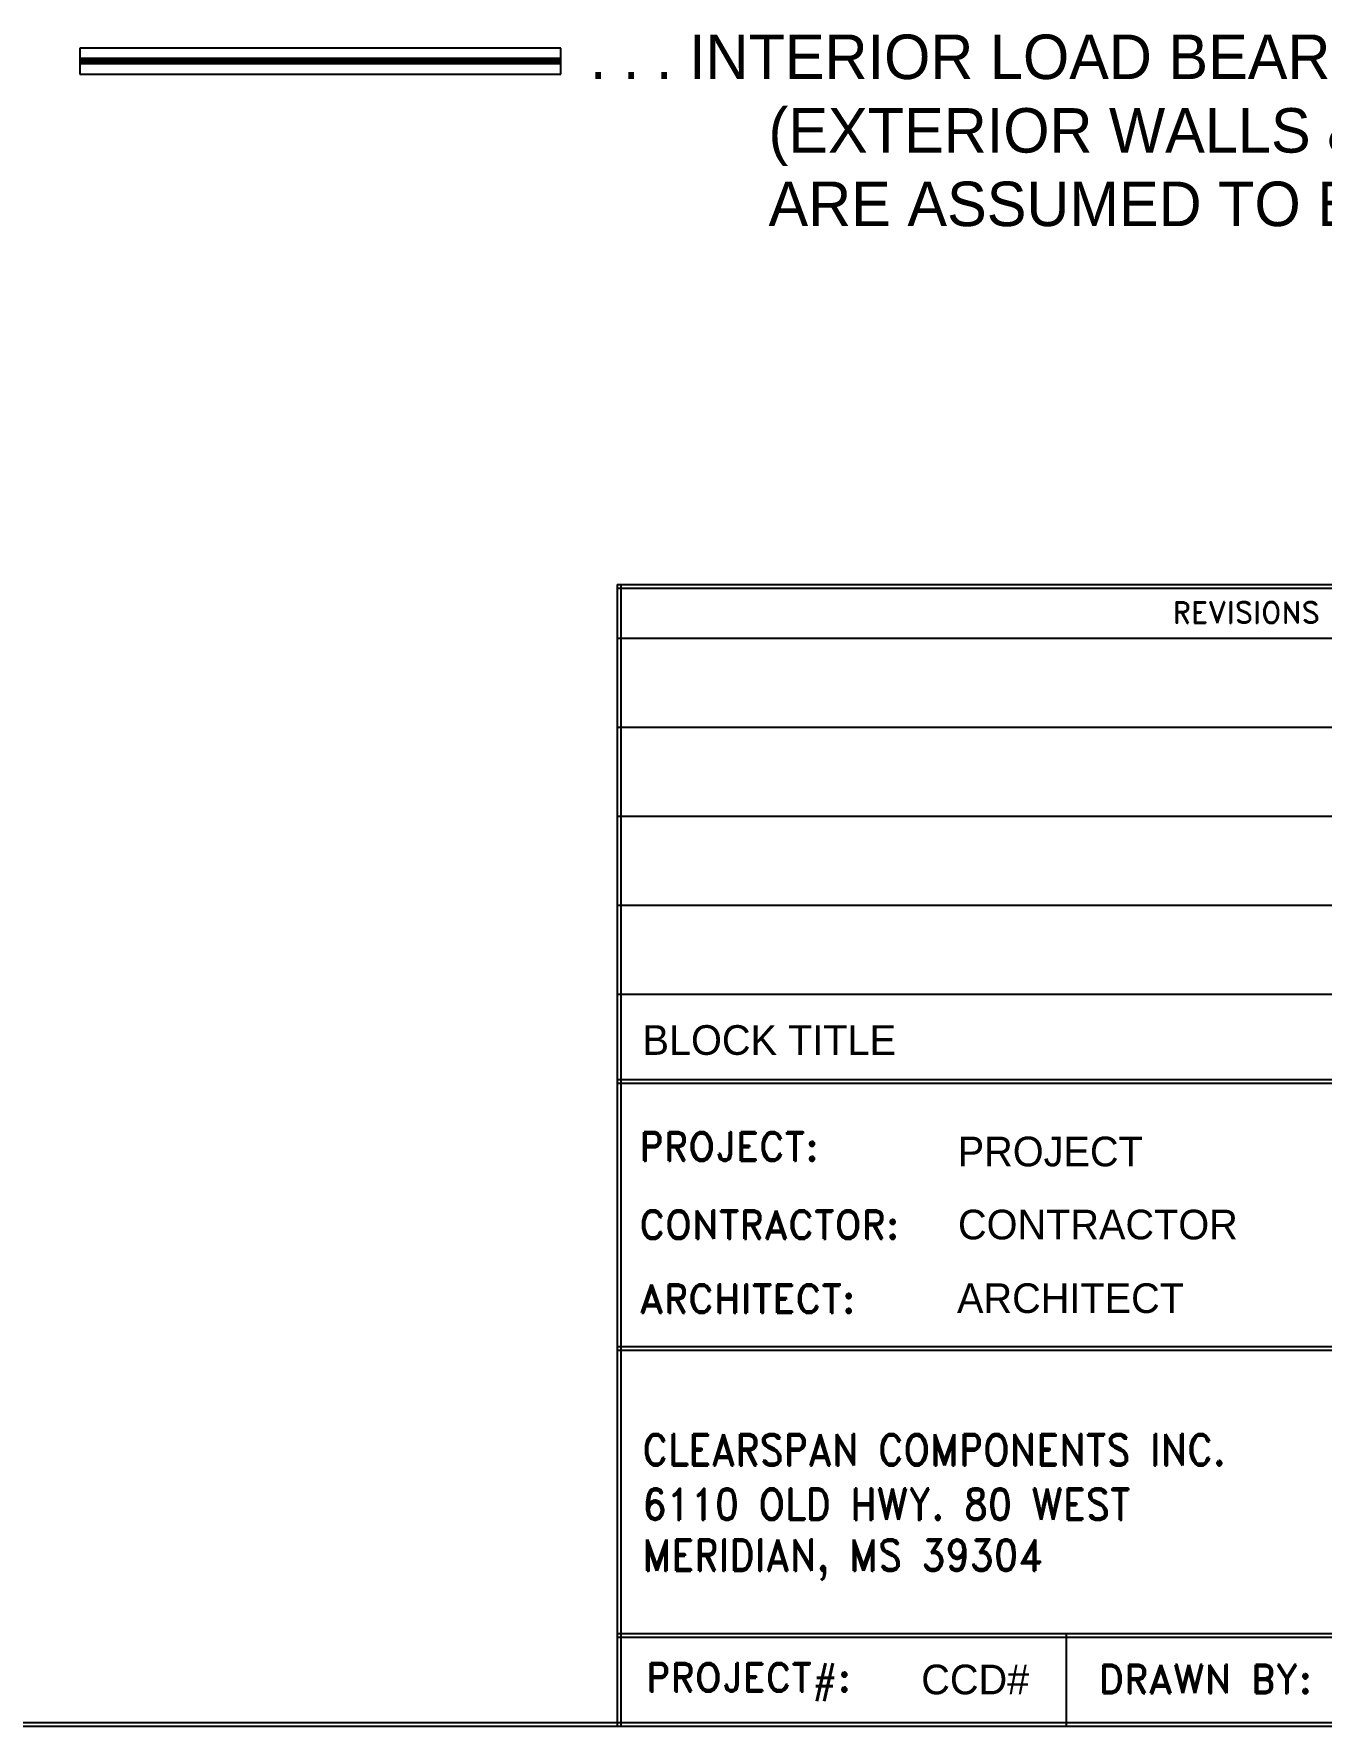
# Paper-space layout 'Wall' of a CAD drawing. Header units: inches. Extents: x 30 to 2203, y 4 to 1132.
# Drawn here: x 1366.4 to 1540, y 4 to 232.1 of the extents above; entities that cross this region are included whole.
import ezdxf
from ezdxf.enums import TextEntityAlignment as Align

# ---------------------------------------------------------------- set-up
doc = ezdxf.new("R2010")
doc.units = ezdxf.units.IN
doc.header["$LTSCALE"] = 25
doc.header["$MEASUREMENT"] = 0
doc.linetypes.add('CENTER', pattern=[2, 1.25, -0.25, 0.25, -0.25])
doc.styles.add('HALF', font='ROMAND', dxfattribs={"height": 0.06})
doc.styles.add('ROMAND', font='ROMAND', dxfattribs={"height": 0.08})

# ---------------------------------------------------------------- blocks, each defined once
blk = doc.blocks.new('LayoutBorder')
for p, q in [((1415.5, 153.94), (1415.5, 0)), ((1415.5, 153.94), (1655.5, 153.94)), ((1415.5, 153.44), (1655.5, 153.44)), ((1416, 153.94), (1416, 0)), ((1415.5, 146.7), (1655.5, 146.7)), ((1415.5, 134.7), (1655.5, 134.7)), ((1415.5, 122.7), (1655.5, 122.7)), ((1415.5, 110.7), (1655.5, 110.7)), ((1415.5, 98.7), (1655.5, 98.7)), ((1415.5, 87.2), (1655.5, 87.2)), ((1415.5, 86.7), (1655.5, 86.7)), ((1415.5, 51.2), (1655.5, 51.2)), ((1415.5, 50.7), (1655.5, 50.7)), ((1415.5, 12.5), (1655.5, 12.5)), ((1415.5, 12), (1655.5, 12)), ((1476.09, 0), (1476.09, 12.5)), ((0, 0.5), (1656, 0.5)), ((0, 0), (1656, 0))]:
    blk.add_line(p, q)
at = {"style": 'HALF'}
blk.add_text('REVISIONS', height=2.88, dxfattribs=at).set_placement((1500.32, 148.72), align=Align.CENTER)
at = {"style": 'ROMAND'}
for s, p in [('PROJECT:', (1418.5, 76.23)), ('CONTRACTOR:', (1418.5, 65.7)), ('ARCHITECT:', (1418.5, 55.71)), ('PROJECT#:', (1419.4, 4.66)), ('DRAWN BY:', (1480.41, 4.43))]:
    blk.add_text(s, height=3.84, dxfattribs=at).set_placement(p)
at = {"style": 'ROMAND', "width": 0.9}
for s, p in [('CLEARSPAN COMPONENTS INC.', (1418.91, 35.16)), ('6110 OLD HWY. 80 WEST', (1418.91, 27.8)), ('MERIDIAN, MS 39304  ', (1418.91, 20.96))]:
    blk.add_text(s, height=4.224, dxfattribs=at).set_placement(p)
for tag, p, height in [('BTITLE', (1418.93, 90.51), 4), ('PROJECTNAME', (1461.42, 75.48), 4), ('CONTRACTOR', (1461.47, 65.64), 4), ('ARCHITECT', (1461.34, 55.71), 4), ('PAGETITLE', (215.06, 27.12), 24), ('SCALE', (215.31, 11), 4)]:
    blk.add_attdef(tag, p, '', height=height)
for tag, p in [('PROJECTNUMBER', (1463.8, 4.29)), ('DRAFTER', (1527.56, 4.32)), ('DATE', (1583.39, 4.26)), ('PAGE', (1642.51, 4.31))]:
    blk.add_attdef(tag, text='', height=4).set_placement(p, align=Align.CENTER)
blk = doc.blocks.new('WallLBNote')
for p, q in [((100.87, 24), (36, 24)), ((36, 24), (36, 20.5)), ((100.87, 20.5), (100.87, 24)), ((36, 20.5), (100.87, 20.5))]:
    blk.add_line(p, q)
at = {"linetype": 'CENTER', "const_width": 1}
blk.add_lwpolyline([(36, 22.25), (100.87, 22.25)], dxfattribs=at)
for s, p in [('. . . INTERIOR LOAD BEARING WALL', (104.79, 19.83)), ('(EXTERIOR WALLS & PARTY WALLS', (128.88, 9.91)), ('ARE ASSUMED TO BE LOAD BEARING)', (128.88, 0))]:
    blk.add_text(s, height=6).set_placement(p)
blk = doc.blocks.new('Wall LB Note')
blk.add_blockref('WallLBNote', (34.76, 34))

psp = doc.layouts.new('Wall')

# ---------------------------------------------------------------- block references
at = {"lineweight": -3}
ref = psp.add_blockref('LayoutBorder', (29.55, 3.97), dxfattribs=at)
ref.add_attrib('ARCHITECT', 'ARCHITECT', (1490.88, 59.67), dxfattribs={"height": 4})
ref.add_attrib('CONTRACTOR', 'CONTRACTOR', (1491.01, 69.6), dxfattribs={"height": 4})
ref.add_attrib('PROJECTNAME', 'PROJECT', (1490.97, 79.45), dxfattribs={"height": 4})
ref.add_attrib('BTITLE', 'BLOCK TITLE', (1448.47, 94.48), dxfattribs={"height": 4})
ref.add_attrib('PROJECTNUMBER', 'CCD#', dxfattribs={"height": 4}).set_placement((1493.34, 8.26), align=Align.CENTER)
psp.add_blockref('Wall LB Note', (1301.82, 172.22))

doc.saveas('drawing.dxf')
